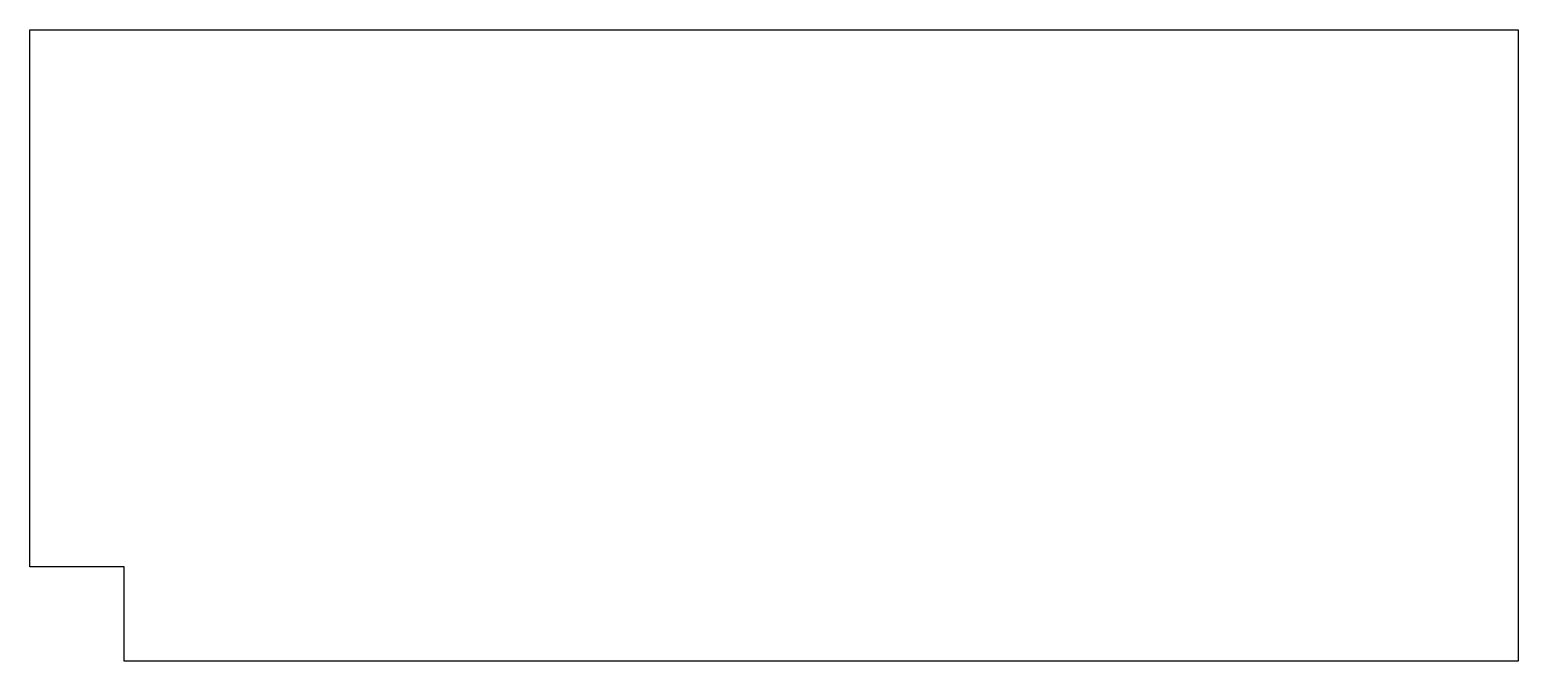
# Model space of a CAD drawing. Header units: millimetres. Extents: x 0 to 394, y 0 to 167.
import ezdxf

# ---------------------------------------------------------------- set-up
doc = ezdxf.new("R2010")
doc.units = ezdxf.units.MM

msp = doc.modelspace()

# ---------------------------------------------------------------- linework, layer by layer
msp.add_lwpolyline([(394, 167), (394, 0), (394, 0), (394, 0), (25, 0), (25, 25), (0, 25), (0, 167), (0, 167), (0, 167), (0, 167)], close=True)

doc.saveas('drawing.dxf')
